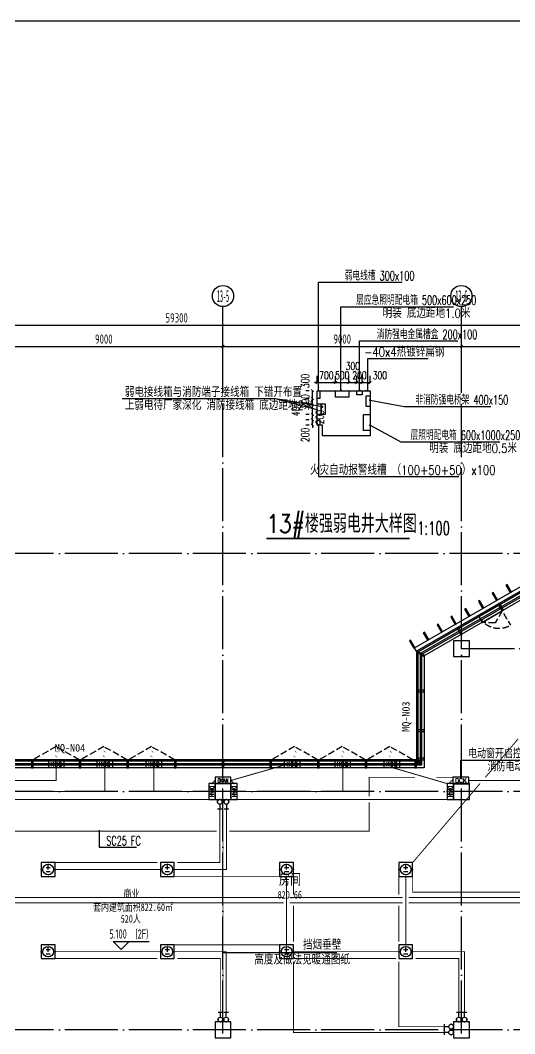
# Model space of a CAD drawing. Extents: x -228436 to 663611, y -207485 to 163917.
# Drawn here: x 22849 to 41513, y 62252 to 100540 of the extents above; entities that cross this region are included whole.
import ezdxf
from ezdxf.enums import TextEntityAlignment as Align

# ---------------------------------------------------------------- set-up
doc = ezdxf.new("R2010")
doc.units = 0
doc.header["$LTSCALE"] = 1000
for name, pattern in [('13#楼幕墙$0$DASH', [0.35, 0.25, -0.1]), ('DASH', [0.35, 0.25, -0.1]), ('X-104 13#平面$0$109 3#平面$0$DASH', [0.35, 0.25, -0.1]), ('X-104 13#平面$0$ACAD_ISO05W100', [34, 24, -3, 0.5, -3, 0.5, -3]), ('X-104 13#平面$0$DOTE', [2.42, 2, -0.2, 0.02, -0.2])]:
    doc.linetypes.add(name, pattern=pattern)
doc.layers.get('0').update_dxf_attribs({"linetype": 'CONTINUOUS'})
doc.layers.get('Defpoints').update_dxf_attribs({"linetype": 'CONTINUOUS'})
for name, color, linetype in [('13#楼幕墙$0$A-C_幕墙龙骨', 8, 'CONTINUOUS'), ('13#楼幕墙$0$A-C_玻璃幕墙', 8, 'CONTINUOUS'), ('13#楼幕墙$0$A-C_窗', 8, 'CONTINUOUS'), ('13#楼幕墙$0$A-TECH_结构', 8, 'CONTINUOUS'), ('13#楼幕墙$0$D-铝板', 8, 'CONTINUOUS'), ('AXIS_TEXT', 7, 'CONTINUOUS'), ('DIM-动力', 80, 'CONTINUOUS'), ('DIM-插座', 80, 'CONTINUOUS'), ('DIM-箱柜', 80, 'CONTINUOUS'), ('EQUIP-动力', 80, 'CONTINUOUS'), ('EQUIP-照明', 80, 'CONTINUOUS'), ('EQUIP-箱柜', 80, 'CONTINUOUS'), ('TEL_DIM', 3, 'CONTINUOUS'), ('TEL_LEAD', 3, 'CONTINUOUS'), ('TEL_SYMB', 3, 'CONTINUOUS'), ('WIRE-动力控制', 160, 'DASH'), ('WIRE-插座', 160, 'CONTINUOUS'), ('X-104 13#平面$0$01-标注_标高', 8, 'CONTINUOUS'), ('X-104 13#平面$0$01-标注_符号', 8, 'CONTINUOUS'), ('X-104 13#平面$0$01-标注_轴线坐标', 8, 'CONTINUOUS'), ('X-104 13#平面$0$02-TEXT_房间', 9, 'CONTINUOUS'), ('X-104 13#平面$0$02-TEXT_标注', 8, 'CONTINUOUS'), ('X-104 13#平面$0$02-TEXT_轴号', 7, 'CONTINUOUS'), ('X-104 13#平面$0$A-TECH_暖通', 6, 'CONTINUOUS'), ('X-104 13#平面$0$A-TECH_结构', 8, 'CONTINUOUS'), ('X-104 13#平面$0$A_AXIS-轴线', 8, 'X-104 13#平面$0$DOTE'), ('X-104 13#平面$0$A_STR-砼柱', 7, 'CONTINUOUS')]:
    doc.layers.add(name, color=color, linetype=linetype)
doc.layers.add('X-104 13#平面$0$000套内', color=8, linetype='CONTINUOUS', lineweight=30, plot=False)
doc.styles.add('_TCH_DIM', font='SIMPLEX', dxfattribs={"bigfont": 'GBCBIG'})
doc.styles.add('_TCH_DIM_T3', font='SIMPLEX', dxfattribs={"width": 0.705882, "bigfont": 'GBCBIG'})
doc.styles.add('_TEL_DIM', font='ROMANS2', dxfattribs={"width": 0.8, "height": 3.5, "bigfont": 'HZDF2'})
doc.styles.add('COMPLEX', font='COMPLEX')
doc.styles.get("Standard").update_dxf_attribs({"font": 'GBENOR', "bigfont": 'GBCBIG'})
doc.styles.add('X-104 13#平面$0$_TCH_AXIS', font='STXIHEI.TTF', dxfattribs={"width": 0.75})
doc.styles.add('X-104 13#平面$0$_TCH_DIM', font='ros1.shx', dxfattribs={"width": 0.8, "bigfont": 'jd.shx'})
doc.styles.add('X-104 13#平面$0$_TCH_DIM_T3', font='ros1.shx', dxfattribs={"width": 0.8, "bigfont": 'jd.shx'})
doc.styles.add('X-104 13#平面$0$_TCH_SPACE', font='STXIHEI.TTF', dxfattribs={"width": 0.75, "height": 5})
doc.dimstyles.new('_TCH_ARCH&&100', dxfattribs={"dimtxt": 297.5, "dimasz": 100, "dimexe": 250, "dimexo": 300, "dimgap": 126.25, "dimtad": 1, "dimdec": 0, "dimzin": 0, "dimdsep": 46, "dimtxsty": '_TCH_DIM_T3', "dimblk": 'ARCHTICK', "dimcen": 0.09, "dimclrt": 7, "dimazin": 2, "dimtfac": 1, "dimtdec": 0, "dimtix": 1, "dimtmove": 2, "dimatfit": 3, "dimfxl": 0, "dimtolj": 1, "dimtzin": 0, "dimarcsym": 0})
doc.dimstyles.new('X-104 13#平面$0$_TCH_ARCH&&100', dxfattribs={"dimtxt": 350, "dimasz": 100, "dimexe": 250, "dimexo": 300, "dimgap": 100, "dimtad": 1, "dimdec": 0, "dimzin": 0, "dimdsep": 46, "dimtxsty": 'X-104 13#平面$0$_TCH_DIM_T3', "dimblk": 'X-104 13#平面$0$_ArchTick', "dimcen": 0.09, "dimclrt": 7, "dimazin": 2, "dimtfac": 1, "dimtdec": 0, "dimtix": 1, "dimtmove": 2, "dimatfit": 3, "dimfxl": 0, "dimtolj": 1, "dimtzin": 0, "dimarcsym": 0})

# ---------------------------------------------------------------- blocks, each defined once
blk = doc.blocks.new('图框-A1')
at = {"const_width": 0.5}
blk.add_lwpolyline([(766, 584), (25, 584), (25, 10), (766, 10)], close=True, dxfattribs=at)
blk = doc.blocks.new('13#楼幕墙$0$A$C2B4E24BF')
at = {"linetype": '13#楼幕墙$0$DASH'}
for points in [[(5, 50), (5, 920)], [(5, 300), (460, 557), (875, 300)]]:
    blk.add_lwpolyline(points, dxfattribs=at)
blk.add_lwpolyline([(5, 0), (875, 0), (875, 300), (5, 300)], close=True)
blk.add_arc((5, 50), 870, 0, 90, dxfattribs=at)
blk = doc.blocks.new('13#楼幕墙$0$A$C62EA228A')
at = {"linetype": '13#楼幕墙$0$DASH'}
blk.add_lwpolyline([(10, -300), (-860, -797), (-1730, -300)], dxfattribs=at)
at = {"layer": '13#楼幕墙$0$A-C_玻璃幕墙', "color": 1}
blk.add_lwpolyline([(-889, -674, 0, 25, 0), (-792, -580, 0, 0, 0), (-890, -456, 25, 0, 0), (-786, -374, 0, 0, 0)], format="xyseb", dxfattribs=at)
blk = doc.blocks.new('13#楼幕墙$0$ccdididi')
blk.add_lwpolyline([(50, 325), (0, 325), (0, 0), (50, 0)], close=True)
blk = doc.blocks.new('13#楼幕墙$0$A$C7A413A1D')
blk.add_lwpolyline([(-70, -300), (-10, -300), (-10, 0), (-70, 0)], close=True)
blk = doc.blocks.new('13#楼幕墙$0$$LinePat$岩棉板')
at = {"color": 0}
for p, q in [((0, -17), (12, -67)), ((12, -67), (24, -17))]:
    blk.add_line(p, q, dxfattribs=at)
for centre, start, end in [((12, -17), 0, 180), ((0, -67), 270, 0), ((24, -67), 180, 270)]:
    blk.add_arc(centre, 12, start, end, dxfattribs=at)
at = {"layer": 'Defpoints'}
blk.add_point((0, 0), dxfattribs=at)
at = {"layer": 'Defpoints', "color": 0}
blk.add_point((24, -84), dxfattribs=at)
blk = doc.blocks.new('*U150')
for points in [[(150, 150), (150, 200), (0, 200), (0, 0), (150, 0)], [(150, 0), (200, 0), (200, 150), (150, 150)]]:
    blk.add_lwpolyline(points)
at = {"color": 8, "yscale": 1.782568518697715, "zscale": 1.782568518697715}
for p, xscale, rotation in [((150, 200), 2.083067894769967, 270), ((150, 150), 2.083067894769967, 270), ((150, 100), 2.083067894769967, 270), ((150, 50), 2.083067894769967, 270), ((200, 0), 2.083333331597222, 180)]:
    blk.add_blockref('13#楼幕墙$0$$LinePat$岩棉板', p, dxfattribs=dict(at, xscale=xscale, rotation=rotation))
blk = doc.blocks.new('13#楼幕墙')
at = {"layer": '13#楼幕墙$0$A-C_幕墙龙骨'}
blk.add_lwpolyline([(38113, 76548), (38087, 76505), (37828, 76655), (37853, 76698)], close=True, dxfattribs=at)
at = {"layer": '13#楼幕墙$0$A-C_玻璃幕墙'}
for p, q in [((53293, 85645), (37800, 76700)), ((53288, 85584), (37850, 76671)), ((53272, 85402), (38000, 76585)), ((37800, 76700), (37800, 72600)), ((37850, 76671), (37850, 72550)), ((38000, 76585), (38000, 72400)), ((38000, 72400), (12440, 72400)), ((37850, 72550), (12485, 72550)), ((37800, 72600), (12500, 72600))]:
    blk.add_line(p, q, dxfattribs=at)
at = {"layer": '13#楼幕墙$0$A-TECH_结构'}
blk.add_lwpolyline([(4402, 77600), (-600, 77600), (-600, 60000), (21800, 60000), (21800, 61600), (58100, 61600), (58100, 81220), (53261, 85280), (38100, 76527), (38100, 72300), (12410, 72300), (4402, 77600)], dxfattribs=at)
at = {"layer": '13#楼幕墙$0$D-铝板'}
blk.add_lwpolyline([(37725, 76830), (53309, 85827), (53293, 85645), (37800, 76700)], close=True, dxfattribs=at)
at = {"layer": '13#楼幕墙$0$A-C_幕墙龙骨'}
for p, rotation in [((40954, 78518), 29.95337307627283), ((39394, 77619), 29.95337307627283), ((37800, 75240), 90), ((37800, 73740), 90), ((37800, 72670), 90)]:
    blk.add_blockref('13#楼幕墙$0$A$C7A413A1D', p, dxfattribs=dict(at, rotation=rotation))
for p in [(23340, 72600), (25140, 72600), (26940, 72600), (28740, 72600), (30540, 72600), (32340, 72600), (34140, 72600), (35940, 72600), (37810, 72600)]:
    blk.add_blockref('13#楼幕墙$0$A$C7A413A1D', p, dxfattribs=at)
at = {"layer": '13#楼幕墙$0$A-C_幕墙龙骨', "xscale": -1}
blk.add_blockref('*U150', (38000, 72400), dxfattribs=at)
at = {"layer": '13#楼幕墙$0$A-C_窗', "rotation": 209.9533730763658}
blk.add_blockref('13#楼幕墙$0$A$C2B4E24BF', (40898, 78485), dxfattribs=at)
at = {"layer": '13#楼幕墙$0$A-C_窗', "xscale": -1, "rotation": 180}
for p in [(25060, 72300), (26860, 72300), (28660, 72300), (34060, 72300), (35860, 72300), (37660, 72300)]:
    blk.add_blockref('13#楼幕墙$0$A$C62EA228A', p, dxfattribs=at)
at = {"layer": '13#楼幕墙$0$D-铝板', "rotation": 29.95337307636523}
for p in [(40823, 78615), (41343, 78915), (40303, 78315), (39783, 78016), (39263, 77716), (38224, 77117), (38743, 77417), (37704, 76818)]:
    blk.add_blockref('13#楼幕墙$0$ccdididi', p, dxfattribs=at)
blk = doc.blocks.new('_AXISO')
blk.add_circle((0, 0), 0.5)
at = {"layer": 'AXIS_TEXT', "style": 'COMPLEX', "width": 1.041667}
blk.add_attdef('A', text='', height=0.56, dxfattribs=at).set_placement((-0.25, -0.28), (0.25, -0.28), align=Align.FIT)
blk = doc.blocks.new('X-104 13#平面$0$_ArchTick')
at = {"color": 0, "linetype": 'ByBlock', "const_width": 0.4}
blk.add_lwpolyline([(-0.5, -0.5), (0.5, 0.5)], dxfattribs=at)
blk = doc.blocks.new('*D775')
at = {"layer": 'Defpoints', "color": 0}
for p in [(58400, 26620), (-900, 24620), (58400, 24620)]:
    blk.add_point(p, dxfattribs=at)
at = {"layer": 'X-104 13#平面$0$01-标注_轴线坐标', "color": 0, "lineweight": -2}
for p, q in [((-900, 24920), (-900, 26870)), ((58400, 24920), (58400, 26870)), ((-900, 26620), (58400, 26620))]:
    blk.add_line(p, q, dxfattribs=at)
at = {"layer": 'X-104 13#平面$0$01-标注_轴线坐标', "color": 0, "lineweight": -2, "xscale": 100, "yscale": 100, "zscale": 100, "rotation": 180}
blk.add_blockref('X-104 13#平面$0$_ArchTick', (-900, 26620), dxfattribs=at)
at = {"layer": 'X-104 13#平面$0$01-标注_轴线坐标', "color": 0, "lineweight": -2, "xscale": 100, "yscale": 100, "zscale": 100}
blk.add_blockref('X-104 13#平面$0$_ArchTick', (58400, 26620), dxfattribs=at)
at = {"layer": 'X-104 13#平面$0$01-标注_轴线坐标', "color": 7, "insert": (28750, 26895), "char_height": 350, "attachment_point": 5, "style": 'X-104 13#平面$0$_TCH_DIM_T3'}
blk.add_mtext('\\A1;59300', dxfattribs=at)
blk = doc.blocks.new('*D780')
at = {"layer": 'Defpoints', "color": 0}
for p in [(30500, 25820), (21500, 24620), (30500, 24620)]:
    blk.add_point(p, dxfattribs=at)
at = {"layer": 'X-104 13#平面$0$01-标注_轴线坐标', "color": 0, "lineweight": -2}
for p, q in [((21500, 24920), (21500, 26070)), ((30500, 24920), (30500, 26070)), ((21500, 25820), (30500, 25820))]:
    blk.add_line(p, q, dxfattribs=at)
at = {"layer": 'X-104 13#平面$0$01-标注_轴线坐标', "color": 0, "lineweight": -2, "xscale": 100, "yscale": 100, "zscale": 100, "rotation": 180}
blk.add_blockref('X-104 13#平面$0$_ArchTick', (21500, 25820), dxfattribs=at)
at = {"layer": 'X-104 13#平面$0$01-标注_轴线坐标', "color": 0, "lineweight": -2, "xscale": 100, "yscale": 100, "zscale": 100}
blk.add_blockref('X-104 13#平面$0$_ArchTick', (30500, 25820), dxfattribs=at)
at = {"layer": 'X-104 13#平面$0$01-标注_轴线坐标', "color": 7, "insert": (26000, 26095), "char_height": 350, "attachment_point": 5, "style": 'X-104 13#平面$0$_TCH_DIM_T3'}
blk.add_mtext('\\A1;9000', dxfattribs=at)
blk = doc.blocks.new('*D781')
at = {"layer": 'Defpoints', "color": 0}
for p in [(39500, 25820), (30500, 24620), (39500, 24620)]:
    blk.add_point(p, dxfattribs=at)
at = {"layer": 'X-104 13#平面$0$01-标注_轴线坐标', "color": 0, "lineweight": -2}
for p, q in [((30500, 24920), (30500, 26070)), ((39500, 24920), (39500, 26070)), ((30500, 25820), (39500, 25820))]:
    blk.add_line(p, q, dxfattribs=at)
at = {"layer": 'X-104 13#平面$0$01-标注_轴线坐标', "color": 0, "lineweight": -2, "xscale": 100, "yscale": 100, "zscale": 100, "rotation": 180}
blk.add_blockref('X-104 13#平面$0$_ArchTick', (30500, 25820), dxfattribs=at)
at = {"layer": 'X-104 13#平面$0$01-标注_轴线坐标', "color": 0, "lineweight": -2, "xscale": 100, "yscale": 100, "zscale": 100}
blk.add_blockref('X-104 13#平面$0$_ArchTick', (39500, 25820), dxfattribs=at)
at = {"layer": 'X-104 13#平面$0$01-标注_轴线坐标', "color": 7, "insert": (35000, 26095), "char_height": 350, "attachment_point": 5, "style": 'X-104 13#平面$0$_TCH_DIM_T3'}
blk.add_mtext('\\A1;9000', dxfattribs=at)
blk = doc.blocks.new('*D782')
at = {"layer": 'Defpoints', "color": 0}
for p in [(48500, 25820), (39500, 24620), (48500, 24620)]:
    blk.add_point(p, dxfattribs=at)
at = {"layer": 'X-104 13#平面$0$01-标注_轴线坐标', "color": 0, "lineweight": -2}
for p, q in [((39500, 24920), (39500, 26070)), ((48500, 24920), (48500, 26070)), ((39500, 25820), (48500, 25820))]:
    blk.add_line(p, q, dxfattribs=at)
at = {"layer": 'X-104 13#平面$0$01-标注_轴线坐标', "color": 0, "lineweight": -2, "xscale": 100, "yscale": 100, "zscale": 100, "rotation": 180}
blk.add_blockref('X-104 13#平面$0$_ArchTick', (39500, 25820), dxfattribs=at)
at = {"layer": 'X-104 13#平面$0$01-标注_轴线坐标', "color": 0, "lineweight": -2, "xscale": 100, "yscale": 100, "zscale": 100}
blk.add_blockref('X-104 13#平面$0$_ArchTick', (48500, 25820), dxfattribs=at)
at = {"layer": 'X-104 13#平面$0$01-标注_轴线坐标', "color": 7, "insert": (44000, 26095), "char_height": 350, "attachment_point": 5, "style": 'X-104 13#平面$0$_TCH_DIM_T3'}
blk.add_mtext('\\A1;9000', dxfattribs=at)
blk = doc.blocks.new('_FZHK')
blk.add_lwpolyline([(-0.5, -0.5), (0.5, -0.5), (0.5, 0.5), (-0.5, 0.5)], close=True)
blk = doc.blocks.new('$equip$00001344')
for p, q in [((0.65, 0.65), (-0.65, 0.65)), ((-0.65, 0.65), (-0.65, -0.65)), ((-0.2, 0.2), (0.2, 0.2)), ((0, 0), (0, 0.4)), ((0.65, -0.65), (0.65, 0.65)), ((-0.65, -0.65), (0.65, -0.65)), ((-0.2, -0.2), (0.2, -0.2))]:
    blk.add_line(p, q)
blk.add_circle((0, 0), 0.5)
for p in [(-0.65, 0), (0, 0.65), (0.65, 0), (0, -0.65)]:
    blk.add_point(p)
at = {"flags": 9}
blk.add_attdef('A', (0, 0), '', height=0.00002, dxfattribs=at)
blk = doc.blocks.new('$equip$00001816')
for p, q in [((0.75, 0.6), (-0.75, 0.6)), ((-0.75, 0.6), (-0.75, 0)), ((-0.75, 0), (0.75, 0)), ((0.75, 0), (0.75, 0.6))]:
    blk.add_line(p, q)
for p in [(-0.75, 0.3), (0, 0.6), (0, 0), (0.75, 0.3)]:
    blk.add_point(p)
at = {"color": 7, "style": '_TEL_DIM'}
blk.add_attdef('$TEXT$', text='', height=0.4, dxfattribs=at).set_placement((0, 0.3), align=Align.MIDDLE_CENTER)
at = {"color": 7, "style": '_TEL_DIM', "flags": 1}
blk.add_attdef('A', text='', height=0.00002, dxfattribs=at).set_placement((0, 0), align=Align.MIDDLE_CENTER)
blk = doc.blocks.new('$equip$00002672')
for p, q in [((0.222, 0.889), (-0.222, 0.889)), ((0, 0.444), (0, 0.889))]:
    blk.add_line(p, q)
blk.add_circle((0, 0.222), 0.222)
for p in [(-0.222, 0.222), (0, 0.889), (0, 0), (0.222, 0.222)]:
    blk.add_point(p)
at = {"color": 7, "style": '_TEL_DIM', "flags": 1}
for tag in ['A', 'REMARK']:
    blk.add_attdef(tag, text='', height=0.00002, dxfattribs=at).set_placement((0, 0), align=Align.MIDDLE_CENTER)
blk = doc.blocks.new('_ArchTick')
at = {"color": 0, "linetype": 'ByBlock', "const_width": 0.4}
blk.add_lwpolyline([(-0.5, -0.5), (0.5, 0.5)], dxfattribs=at)
blk = doc.blocks.new('*D162')
at = {"layer": 'Defpoints', "color": 0}
for p in [(34053, 86545), (34753, 86852), (34753, 86545)]:
    blk.add_point(p, dxfattribs=at)
at = {"layer": 'TEL_DIM', "color": 0, "lineweight": -2}
for p, q in [((34053, 86845), (34053, 87102)), ((34753, 86845), (34753, 87102)), ((34053, 86852), (33953, 86852)), ((34053, 86852), (34753, 86852)), ((34753, 86852), (34853, 86852))]:
    blk.add_line(p, q, dxfattribs=at)
at = {"layer": 'TEL_DIM', "color": 0, "lineweight": -2, "xscale": 100, "yscale": 100, "zscale": 100}
blk.add_blockref('_ArchTick', (34053, 86852), dxfattribs=at)
at = {"layer": 'TEL_DIM', "color": 0, "lineweight": -2, "xscale": 100, "yscale": 100, "zscale": 100, "rotation": 180}
blk.add_blockref('_ArchTick', (34753, 86852), dxfattribs=at)
at = {"layer": 'TEL_DIM', "color": 7, "insert": (34403, 87127), "char_height": 297.5, "attachment_point": 5, "style": '_TCH_DIM_T3'}
blk.add_mtext('\\A1;700', dxfattribs=at)
blk = doc.blocks.new('*D163')
at = {"layer": 'Defpoints', "color": 0}
for p in [(34753, 86545), (35253, 86852), (35253, 86545)]:
    blk.add_point(p, dxfattribs=at)
at = {"layer": 'TEL_DIM', "color": 0, "lineweight": -2}
for p, q in [((34753, 86845), (34753, 87102)), ((35253, 86845), (35253, 87102)), ((34753, 86852), (34653, 86852)), ((34753, 86852), (35253, 86852)), ((35253, 86852), (35353, 86852))]:
    blk.add_line(p, q, dxfattribs=at)
at = {"layer": 'TEL_DIM', "color": 0, "lineweight": -2, "xscale": 100, "yscale": 100, "zscale": 100}
blk.add_blockref('_ArchTick', (34753, 86852), dxfattribs=at)
at = {"layer": 'TEL_DIM', "color": 0, "lineweight": -2, "xscale": 100, "yscale": 100, "zscale": 100, "rotation": 180}
blk.add_blockref('_ArchTick', (35253, 86852), dxfattribs=at)
at = {"layer": 'TEL_DIM', "color": 7, "insert": (35003, 87127), "char_height": 297.5, "attachment_point": 5, "style": '_TCH_DIM_T3'}
blk.add_mtext('\\A1;500', dxfattribs=at)
blk = doc.blocks.new('*D164')
at = {"layer": 'Defpoints', "color": 0}
for p in [(35253, 86545), (35553, 86852), (35553, 86545)]:
    blk.add_point(p, dxfattribs=at)
at = {"layer": 'TEL_DIM', "color": 0, "lineweight": -2}
for p, q in [((35253, 86845), (35253, 87102)), ((35553, 86845), (35553, 87102)), ((35253, 86852), (35553, 86852))]:
    blk.add_line(p, q, dxfattribs=at)
at = {"layer": 'TEL_DIM', "color": 0, "lineweight": -2, "xscale": 100, "yscale": 100, "zscale": 100, "rotation": 180}
blk.add_blockref('_ArchTick', (35253, 86852), dxfattribs=at)
at = {"layer": 'TEL_DIM', "color": 0, "lineweight": -2, "xscale": 100, "yscale": 100, "zscale": 100}
blk.add_blockref('_ArchTick', (35553, 86852), dxfattribs=at)
at = {"layer": 'TEL_DIM', "color": 7, "insert": (35403, 87477), "char_height": 297.5, "attachment_point": 5, "style": '_TCH_DIM_T3'}
blk.add_mtext('\\A1;300', dxfattribs=at)
blk = doc.blocks.new('*D165')
at = {"layer": 'Defpoints', "color": 0}
for p in [(35553, 86545), (35753, 86852), (35753, 86545)]:
    blk.add_point(p, dxfattribs=at)
at = {"layer": 'TEL_DIM', "color": 0, "lineweight": -2}
for p, q in [((35553, 86845), (35553, 87102)), ((35753, 86845), (35753, 87102)), ((35553, 86852), (35453, 86852)), ((35553, 86852), (35753, 86852)), ((35753, 86852), (35853, 86852))]:
    blk.add_line(p, q, dxfattribs=at)
at = {"layer": 'TEL_DIM', "color": 0, "lineweight": -2, "xscale": 100, "yscale": 100, "zscale": 100}
blk.add_blockref('_ArchTick', (35553, 86852), dxfattribs=at)
at = {"layer": 'TEL_DIM', "color": 0, "lineweight": -2, "xscale": 100, "yscale": 100, "zscale": 100, "rotation": 180}
blk.add_blockref('_ArchTick', (35753, 86852), dxfattribs=at)
at = {"layer": 'TEL_DIM', "color": 7, "insert": (35653, 87127), "char_height": 297.5, "attachment_point": 5, "style": '_TCH_DIM_T3'}
blk.add_mtext('\\A1;200', dxfattribs=at)
blk = doc.blocks.new('*D166')
at = {"layer": 'Defpoints', "color": 0}
for p in [(35753, 86545), (36053, 86852), (36053, 86545)]:
    blk.add_point(p, dxfattribs=at)
at = {"layer": 'TEL_DIM', "color": 0, "lineweight": -2}
for p, q in [((35753, 86845), (35753, 87102)), ((36053, 86845), (36053, 87102)), ((35753, 86852), (36053, 86852))]:
    blk.add_line(p, q, dxfattribs=at)
at = {"layer": 'TEL_DIM', "color": 0, "lineweight": -2, "xscale": 100, "yscale": 100, "zscale": 100, "rotation": 180}
blk.add_blockref('_ArchTick', (35753, 86852), dxfattribs=at)
at = {"layer": 'TEL_DIM', "color": 0, "lineweight": -2, "xscale": 100, "yscale": 100, "zscale": 100}
blk.add_blockref('_ArchTick', (36053, 86852), dxfattribs=at)
at = {"layer": 'TEL_DIM', "color": 7, "insert": (36423, 87127), "char_height": 297.5, "attachment_point": 5, "style": '_TCH_DIM_T3'}
blk.add_mtext('\\A1;300', dxfattribs=at)
blk = doc.blocks.new('*D167')
at = {"layer": 'Defpoints', "color": 0}
for p in [(33879, 86545), (34053, 86545), (34053, 86245)]:
    blk.add_point(p, dxfattribs=at)
at = {"layer": 'TEL_DIM', "color": 0, "lineweight": -2}
for p, q in [((33753, 86545), (33629, 86545)), ((33879, 86245), (33879, 86545)), ((33753, 86245), (33629, 86245))]:
    blk.add_line(p, q, dxfattribs=at)
at = {"layer": 'TEL_DIM', "color": 0, "lineweight": -2, "xscale": 100, "yscale": 100, "zscale": 100}
for p, rotation in [((33879, 86545), 90), ((33879, 86245), 270)]:
    blk.add_blockref('_ArchTick', p, dxfattribs=dict(at, rotation=rotation))
at = {"layer": 'TEL_DIM', "color": 7, "insert": (33604, 86915), "char_height": 297.5, "attachment_point": 5, "rotation": 90, "style": '_TCH_DIM_T3'}
blk.add_mtext('\\A1;300', dxfattribs=at)
blk = doc.blocks.new('*D168')
at = {"layer": 'Defpoints', "color": 0}
for p in [(33879, 86245), (34053, 86245), (34053, 86045)]:
    blk.add_point(p, dxfattribs=at)
at = {"layer": 'TEL_DIM', "color": 0, "lineweight": -2}
for p, q in [((33753, 86245), (33629, 86245)), ((33879, 86245), (33879, 86345)), ((33879, 86045), (33879, 86245)), ((33753, 86045), (33629, 86045)), ((33879, 86045), (33879, 85945))]:
    blk.add_line(p, q, dxfattribs=at)
at = {"layer": 'TEL_DIM', "color": 0, "lineweight": -2, "xscale": 100, "yscale": 100, "zscale": 100}
for p, rotation in [((33879, 86245), 270), ((33879, 86045), 90)]:
    blk.add_blockref('_ArchTick', p, dxfattribs=dict(at, rotation=rotation))
at = {"layer": 'TEL_DIM', "color": 7, "insert": (33604, 86145), "char_height": 297.5, "attachment_point": 5, "rotation": 90, "style": '_TCH_DIM_T3'}
blk.add_mtext('\\A1;200', dxfattribs=at)
blk = doc.blocks.new('*D169')
at = {"layer": 'Defpoints', "color": 0}
for p in [(33879, 86045), (34053, 86045), (34053, 85645)]:
    blk.add_point(p, dxfattribs=at)
at = {"layer": 'TEL_DIM', "color": 0, "lineweight": -2}
for p, q in [((33753, 86045), (33629, 86045)), ((33879, 85645), (33879, 86045)), ((33753, 85645), (33629, 85645))]:
    blk.add_line(p, q, dxfattribs=at)
at = {"layer": 'TEL_DIM', "color": 0, "lineweight": -2, "xscale": 100, "yscale": 100, "zscale": 100}
for p, rotation in [((33879, 86045), 90), ((33879, 85645), 270)]:
    blk.add_blockref('_ArchTick', p, dxfattribs=dict(at, rotation=rotation))
at = {"layer": 'TEL_DIM', "color": 7, "insert": (33254, 85845), "char_height": 297.5, "attachment_point": 5, "rotation": 90, "style": '_TCH_DIM_T3'}
blk.add_mtext('\\A1;400', dxfattribs=at)
blk = doc.blocks.new('*D170')
at = {"layer": 'Defpoints', "color": 0}
for p in [(33879, 85645), (34053, 85645), (34053, 85445)]:
    blk.add_point(p, dxfattribs=at)
at = {"layer": 'TEL_DIM', "color": 0, "lineweight": -2}
for p, q in [((33753, 85645), (33629, 85645)), ((33753, 85445), (33629, 85445)), ((33879, 85645), (33879, 85745)), ((33879, 85445), (33879, 85645)), ((33879, 85445), (33879, 85345))]:
    blk.add_line(p, q, dxfattribs=at)
at = {"layer": 'TEL_DIM', "color": 0, "lineweight": -2, "xscale": 100, "yscale": 100, "zscale": 100}
for p, rotation in [((33879, 85645), 270), ((33879, 85445), 90)]:
    blk.add_blockref('_ArchTick', p, dxfattribs=dict(at, rotation=rotation))
at = {"layer": 'TEL_DIM', "color": 7, "insert": (34154, 85545), "char_height": 297.5, "attachment_point": 5, "rotation": 90, "style": '_TCH_DIM_T3'}
blk.add_mtext('\\A1;200', dxfattribs=at)
blk = doc.blocks.new('*D171')
at = {"layer": 'Defpoints', "color": 0}
for p in [(33879, 85445), (34053, 85445), (34053, 85245)]:
    blk.add_point(p, dxfattribs=at)
at = {"layer": 'TEL_DIM', "color": 0, "lineweight": -2}
for p, q in [((33753, 85445), (33629, 85445)), ((33879, 85445), (33879, 85545)), ((33879, 85245), (33879, 85445)), ((33753, 85245), (33629, 85245)), ((33879, 85245), (33879, 85145))]:
    blk.add_line(p, q, dxfattribs=at)
at = {"layer": 'TEL_DIM', "color": 0, "lineweight": -2, "xscale": 100, "yscale": 100, "zscale": 100}
for p, rotation in [((33879, 85445), 270), ((33879, 85245), 90)]:
    blk.add_blockref('_ArchTick', p, dxfattribs=dict(at, rotation=rotation))
at = {"layer": 'TEL_DIM', "color": 7, "insert": (33604, 84875), "char_height": 297.5, "attachment_point": 5, "rotation": 90, "style": '_TCH_DIM_T3'}
blk.add_mtext('\\A1;200', dxfattribs=at)
blk = doc.blocks.new('X-104 13#平面$0$轴网')
at = {"layer": 'X-104 13#平面$0$01-标注_轴线坐标'}
for p, q in [((30500, 24620.3), (30500, 27320.3)), ((39500, 24620.3), (39500, 27320.3))]:
    blk.add_line(p, q, dxfattribs=at)
at = {"layer": 'X-104 13#平面$0$A_AXIS-轴线', "linetype": 'X-104 13#平面$0$DOTE'}
for p, q in [((30500, -7401), (30500, 24620.3)), ((39500, -7401), (39500, 24620.3)), ((60408.4, 18000), (-2925, 18000)), ((60408.4, 9000), (-2925, 9000)), ((60408.4, 0), (-2925, 0))]:
    blk.add_line(p, q, dxfattribs=at)
at = {"layer": 'X-104 13#平面$0$01-标注_轴线坐标'}
ref = blk.add_blockref('_AXISO', (30500, 27720.3), dxfattribs=dict(at, xscale=800, yscale=800, zscale=800))
ref.add_attrib('A', '13-5', dxfattribs={"layer": 'X-104 13#平面$0$02-TEXT_轴号', "height": 452.55, "style": 'X-104 13#平面$0$_TCH_AXIS', "width": 0.499498}).set_placement((30273.7, 27494), (30726.3, 27494), align=Align.FIT)
ref = blk.add_blockref('_AXISO', (39500, 27720.3), dxfattribs=dict(at, xscale=800, yscale=800, zscale=800))
ref.add_attrib('A', '13-6', dxfattribs={"layer": 'X-104 13#平面$0$02-TEXT_轴号', "height": 452.55, "style": 'X-104 13#平面$0$_TCH_AXIS', "width": 0.499498}).set_placement((39273.7, 27494), (39726.3, 27494), align=Align.FIT)
for p1, p2, distance, text, picture, middle in [((-900, 24620.3), (58400, 24620.3), 2000, '59300', '*D775', (28750, 26895.3)), ((21500, 24620.3), (30500, 24620.3), 1200, '9000', '*D780', (26000, 26095.3)), ((30500, 24620.3), (39500, 24620.3), 1200, '9000', '*D781', (35000, 26095.3)), ((39500, 24620.3), (48500, 24620.3), 1200, '9000', '*D782', (44000, 26095.3))]:
    dim = blk.add_aligned_dim(p1=p1, p2=p2, distance=distance, text=text, dimstyle='X-104 13#平面$0$_TCH_ARCH&&100', dxfattribs=at)
    dim.commit()
    dim.dimension.update_dxf_attribs({"geometry": picture, "text_midpoint": middle})
blk = doc.blocks.new('X-104 13#平面')
at = {"layer": 'X-104 13#平面$0$000套内'}
blk.add_lwpolyline([(4100, 77750), (4100, 68700), (-750, 68700), (-750, 59850), (21950, 59850), (21950, 61450), (58250, 61450), (58250, 71300), (48400, 71300), (48400, 73450), (53400, 73450), (53400, 80500), (58250, 80500), (58250, 81290.1), (53289, 85452.6), (37950, 76613.3), (37950, 72450), (12454.9, 72450), (4447.4, 77750)], close=True, dxfattribs=at)
at = {"layer": 'X-104 13#平面$0$01-标注_标高'}
for p, q in [((26655.6, 65440.3), (26355.6, 65740.3)), ((26355.6, 65740.3), (27712.1, 65740.3)), ((26655.6, 65440.3), (26955.6, 65740.3))]:
    blk.add_line(p, q, dxfattribs=at)
at = {"layer": 'X-104 13#平面$0$01-标注_符号'}
for p, q in [((30500, 65323.2), (31685.3, 65323.2)), ((31685.3, 65323.2), (34792.6, 65323.2))]:
    blk.add_line(p, q, dxfattribs=at)
at = {"layer": 'X-104 13#平面$0$01-标注_符号', "const_width": 40}
blk.add_lwpolyline([(30480, 65323.2, 1), (30520, 65323.2, 1)], format="xyb", close=True, dxfattribs=at)
at = {"layer": 'X-104 13#平面$0$A-TECH_暖通', "linetype": 'X-104 13#平面$0$109 3#平面$0$DASH', "const_width": 30}
for points in [[(30500, 72300), (30500, 71700)], [(30500, 71100), (30500, 62700)]]:
    blk.add_lwpolyline(points, dxfattribs=at)
at = {"layer": 'X-104 13#平面$0$A-TECH_结构'}
blk.add_lwpolyline([(58100, 61600), (58100, 81220), (53261.3, 85280.2), (38100, 76526.8), (38100, 72300), (12409.7, 72300), (4402.3, 77600), (-600, 77600), (-600, 60000), (21800, 60000), (21800, 61600)], close=True, dxfattribs=at)
at = {"layer": 'X-104 13#平面$0$A_AXIS-轴线', "linetype": 'X-104 13#平面$0$DOTE'}
blk.add_line((39500, 76800), (60408.4, 76800), dxfattribs=at)
at = {"xscale": 100, "yscale": 100, "zscale": 100}
blk.add_blockref('图框-A1', (-10634.5, 42114.8), dxfattribs=at)
blk.add_blockref('X-104 13#平面$0$轴网', (0, 62400))
at = {"layer": 'X-104 13#平面$0$A-TECH_结构'}
blk.add_blockref('13#楼幕墙', (0, 0), dxfattribs=at)
at = {"layer": 'X-104 13#平面$0$A_STR-砼柱', "xscale": 600, "yscale": 600, "zscale": 600}
for p in [(39500, 76800), (30500, 71400), (39500, 71400), (30500, 62400), (39500, 62400)]:
    blk.add_blockref('_FZHK', p, dxfattribs=at)
at = {"layer": 'X-104 13#平面$0$000套内', "style": 'X-104 13#平面$0$_TCH_SPACE', "width": 0.75}
for s, height, p in [('房间', 407.75, (32615.2, 67885.2)), ('820.66', 285.43, (32564.8, 67360.2))]:
    blk.add_text(s, height=height, dxfattribs=at).set_placement(p)
at = {"layer": 'X-104 13#平面$0$01-标注_标高', "color": 7, "style": 'X-104 13#平面$0$_TCH_DIM', "width": 0.64}
for s, p in [('5.100', (26209.6, 65845.3)), ('(2F)', (27192.9, 65845.3))]:
    blk.add_text(s, height=350, dxfattribs=at).set_placement(p)
at = {"layer": 'X-104 13#平面$0$01-标注_符号', "style": 'X-104 13#平面$0$_TCH_SPACE', "width": 0.75}
for s, height, p in [('套内建筑面积822.60㎡', 285.426, (25597, 66888.7)), ('520人', 285.43, (26640.5, 66451.9))]:
    blk.add_text(s, height=height, dxfattribs=at).set_placement(p)
at = {"layer": 'X-104 13#平面$0$01-标注_符号', "color": 7, "style": 'X-104 13#平面$0$_TCH_DIM', "width": 0.8}
for s, p in [('挡烟垂壁', (33522.1, 65428.2)), ('高度及做法见暖通图纸', (31683.6, 64868.2))]:
    blk.add_text(s, height=347.29, dxfattribs=at).set_placement(p)
at = {"layer": 'X-104 13#平面$0$02-TEXT_房间', "style": 'X-104 13#平面$0$_TCH_SPACE', "width": 0.75}
blk.add_text('商业', height=285.43, dxfattribs=at).set_placement((26745.9, 67405.1))
at = {"layer": 'X-104 13#平面$0$02-TEXT_标注', "linetype": 'X-104 13#平面$0$ACAD_ISO05W100', "style": 'X-104 13#平面$0$_TCH_AXIS'}
blk.add_text('MQ-N03', height=281.25, rotation=90, dxfattribs=at).set_placement((37545.2, 73657.8))
blk.add_text('MQ-N04', height=281.25, dxfattribs=at).set_placement((24153.2, 72911.3))
blk = doc.blocks.new('104 13#平面')
blk.add_line((53293, 85645), (37800, 76700))
blk.add_lwpolyline([(37800, 76700), (37800, 75826)])
blk.add_blockref('X-104 13#平面', (0, 0))

msp = doc.modelspace()

# ---------------------------------------------------------------- hatches: boundary and pattern name
h = msp.add_hatch(color=3)
h.dxf.hatch_style = 1
h.paths.add_polyline_path([(35884.1, 86545.3), (35964.1, 86545.3), (35964.1, 86537.3), (35884.1, 86537.3)])

# ---------------------------------------------------------------- linework, layer by layer
msp.add_lwpolyline([(34453, 84845.3), (34253, 84845.3), (34253, 85245.3), (34053, 85245.3), (34053, 86545.3), (36053, 86545.3), (36053, 84845.3), (34453, 84845.3)])
at = {"color": 3}
msp.add_lwpolyline([(35884.1, 86545.3), (35964.1, 86545.3), (35964.1, 86537.3), (35884.1, 86537.3)], close=True, dxfattribs=at)
at = {"layer": 'DIM-动力'}
for p, q in [((39479.8, 71938.5), (39479.8, 72589.2)), ((39479.8, 72589.2), (43095.2, 72589.2))]:
    msp.add_line(p, q, dxfattribs=at)
at = {"layer": 'DIM-动力', "const_width": 40}
msp.add_lwpolyline([(39479.8, 71918.5, 1), (39479.8, 71958.5, 1)], format="xyb", close=True, dxfattribs=at)
at = {"layer": 'DIM-插座', "color": 80}
for p, q in [((25828.6, 69908.8), (25828.6, 69296)), ((25828.6, 69296), (27241.7, 69296))]:
    msp.add_line(p, q, dxfattribs=at)
at = {"layer": 'DIM-插座', "color": 80, "const_width": 40}
msp.add_lwpolyline([(25828.6, 69928.8, 1), (25828.6, 69888.8, 1)], format="xyb", close=True, dxfattribs=at)
at = {"layer": 'DIM-箱柜', "color": 80}
for p, q in [((34103, 86545.3), (34103, 90641.8)), ((34103, 90641.8), (37262.5, 90641.8)), ((34953, 86565.6), (34953, 89716.6)), ((34953, 89716.6), (39196, 89716.6)), ((35653, 86565.3), (35653, 88424.7)), ((35653, 88424.7), (39369, 88424.7)), ((32477.6, 86240), (26688.9, 86240)), ((34053, 85817.6), (32477.6, 86240)), ((34251.5, 85935), (32477.6, 86240)), ((36053, 86193.4), (37338, 85952.1)), ((37338, 85952.1), (40611.4, 85952.1)), ((34103, 85245.3), (34103, 83300.2)), ((36053, 85245.3), (37215.6, 84614.3)), ((37215.6, 84614.3), (40954.3, 84614.3)), ((34103, 83300.2), (39397.9, 83300.2))]:
    msp.add_line(p, q, dxfattribs=at)
at = {"layer": 'DIM-箱柜', "color": 80, "const_width": 40}
for points in [[(34103, 86525.3, 1), (34103, 86565.3, 1)], [(34953, 86545.6, 1), (34953, 86585.6, 1)], [(35653, 86545.3, 1), (35653, 86585.3, 1)], [(36033.3, 86197.1, 1), (36072.7, 86189.8, 1)], [(34072.3, 85812.5, 1), (34033.7, 85822.8, 1)], [(34271.2, 85931.6, 1), (34231.8, 85938.3, 1)], [(34103, 85265.3, 1), (34103, 85225.3, 1)], [(36035.4, 85254.9, 1), (36070.6, 85235.8, 1)]]:
    msp.add_lwpolyline(points, format="xyb", close=True, dxfattribs=at)
at = {"layer": 'EQUIP-箱柜'}
for points in [[(34053, 86245.3), (34053, 86545.3), (34153, 86545.3), (34153, 86245.3)], [(34753, 86545.3), (35253, 86545.3), (35253, 86295.3), (34753, 86295.3)], [(35553, 86545.1), (35753, 86545.1), (35753, 86395.1), (35553, 86395.1)], [(36053, 86345.4), (36053, 85945.4), (35903, 85945.4), (35903, 86345.4)], [(34053, 85645.3), (34053, 86045.3), (34203, 86045.3), (34203, 85645.3)], [(34203, 85645.3), (34203, 86045.3), (34353, 86045.3), (34353, 85645.3)], [(34053, 85245.3), (34053, 85445.3), (34153, 85445.3), (34153, 85245.3)], [(35803, 85045.3), (35803, 85645.3), (36053, 85645.3), (36053, 85045.3)]]:
    msp.add_lwpolyline(points, close=True, dxfattribs=at)
at = {"layer": 'TEL_LEAD'}
for p, q in [((35964.1, 86545.3), (35964.1, 87762.4)), ((35964.1, 87762.4), (38245.4, 87762.4))]:
    msp.add_line(p, q, dxfattribs=at)
at = {"layer": 'TEL_LEAD', "const_width": 40}
msp.add_lwpolyline([(35964.1, 86525.3, 1), (35964.1, 86565.3, 1)], format="xyb", close=True, dxfattribs=at)
at = {"layer": 'TEL_SYMB', "const_width": 70}
msp.add_lwpolyline([(32139.7, 80963.1), (37552.1, 80963.1)], dxfattribs=at)
at = {"layer": 'WIRE-动力控制', "color": 160, "const_width": 35}
for points in [[(28660, 68457.8), (30628.9, 68457.8), (30628.9, 70744.4)], [(28772.5, 68717.8), (30378.4, 68717.8), (30378.4, 70744.4)], [(24160, 68717.8), (28027.5, 68717.8)], [(33160, 68197.8), (33160, 67511.8)], [(37140, 68197.8), (37140, 67511.8)], [(33160, 67086.8), (33160, 65724.5)], [(37140, 67086.8), (37140, 65724.5)], [(24160, 65092), (28027.5, 65092)], [(30618.6, 63055.6), (30618.6, 65352), (28660, 65352)], [(30401.4, 63055.6), (30401.4, 65092), (28772.5, 65092)], [(33160, 65092), (37027.5, 65092)], [(37660, 65352), (39618.6, 65352), (39618.6, 63055.6)], [(39401.4, 63055.6), (39401.4, 65092), (37772.5, 65092)], [(38844.4, 62301.3), (33160, 62301.3), (33160, 64979.5)], [(38844.4, 62518.6), (37140, 62518.6), (37140, 64979.5)]]:
    msp.add_lwpolyline(points, dxfattribs=at)
at = {"layer": 'WIRE-插座', "color": 160, "const_width": 35}
for points in [[(40398.3, 71931), (41640, 73388)], [(30801, 71820), (32812.3, 72400), (32812.3, 72400)], [(21800, 71820), (24207.9, 71820), (24207.9, 72310)], [(22040.3, 71400), (26037.2, 71400), (26037.2, 72310)], [(29960, 71400), (27890, 71400), (27890, 72310)], [(31041, 71403.4), (35020.9, 71403.4), (35020.9, 72300)], [(38960, 71703.4), (36875.6, 72310), (36875.6, 72310)], [(30080, 71700), (30201, 71820)], [(30921, 71703.4), (30801, 71820)], [(36019.8, 71215.9), (36019.8, 71938.5), (37749.4, 71938.5)], [(39179.8, 71938.5), (38554.6, 71938.5)], [(39080, 71703.4), (39081.5, 71795)], [(39081.5, 71795), (39179.8, 71818.5)], [(39779.8, 71818.5), (46287.5, 71818.5)], [(39786, 71212.5), (40206.6, 71706)], [(37660, 68717.8), (39800, 71228.9)], [(29960, 71100), (22040.3, 71103.4)], [(30741.4, 69908.8), (36019.8, 69908.8), (36019.8, 70990.9)], [(31041, 71103.4), (38960, 71103.4)], [(12612.5, 69908.8), (30265.9, 69908.8)], [(30490.9, 69908.8), (30516.4, 69908.8)], [(19660, 68197.8), (19660, 67399.3), (32787.5, 67399.3)], [(24160, 68457.8), (28140, 68457.8)], [(32900, 68197.8), (32900, 65612)], [(37400, 68197.8), (37400, 65612)], [(37660, 68197.8), (37660, 67599.3), (49105.5, 67599.3)], [(33012.5, 67399.3), (37287.5, 67399.3)], [(37512.5, 67399.3), (49105.5, 67399.3)], [(19512.5, 67199.3), (32787.5, 67199.3)], [(33012.5, 67199.3), (37287.5, 67199.3)], [(37512.5, 67199.3), (49105.5, 67199.3)], [(28140, 65352), (24100, 65352)], [(37140, 65352), (33160, 65352)]]:
    msp.add_lwpolyline(points, dxfattribs=at)
at = {"layer": 'WIRE-插座', "color": 160, "const_width": 35, "elevation": 4000}
for points in [[(28660, 68197.8), (32700, 68197.8)], [(32640, 65612), (28660, 65612)]]:
    msp.add_lwpolyline(points, dxfattribs=at)

# ---------------------------------------------------------------- block references
msp.add_blockref('104 13#平面', (0, 0))
at = {"layer": 'EQUIP-动力', "color": 80, "xscale": 400, "yscale": 400, "zscale": 400}
for p, values in [((24207.9, 72310), {'$TEXT$': 'KCQ'}), ((26037.2, 72310), {'$TEXT$': 'KCQ'}), ((27890, 72310), {'$TEXT$': 'KCQ'}), ((33112.3, 72310), {'$TEXT$': 'KCQ'}), ((35019, 72310), {'$TEXT$': 'KCQ'}), ((36875.6, 72310), {'$TEXT$': 'KCQ'}), ((39479.8, 71698.5), {'$TEXT$': 'DCK'})]:
    msp.add_blockref('$equip$00001816', p, dxfattribs=at).add_auto_attribs(values)
at = {"layer": 'EQUIP-动力', "color": 80}
ref = msp.add_blockref('$equip$00001816', (29960, 71400), dxfattribs=dict(at, xscale=400, yscale=400, zscale=400, rotation=269.9999999996855))
ref.add_attrib('$TEXT$', 'DKAN', dxfattribs={"layer": '0', "color": 7, "height": 160, "rotation": 270, "style": '_TEL_DIM', "width": 0.6}).set_placement((30080, 71400), align=Align.MIDDLE_CENTER)
ref = msp.add_blockref('$equip$00001816', (30501, 71700), dxfattribs=dict(at, xscale=400, yscale=400, zscale=400))
ref.add_attrib('$TEXT$', 'DKAN', dxfattribs={"layer": '0', "color": 7, "height": 160, "rotation": 360, "style": '_TEL_DIM', "width": 0.6}).set_placement((30501, 71820), align=Align.MIDDLE_CENTER)
ref = msp.add_blockref('$equip$00001816', (30801, 71403.4), dxfattribs=dict(at, xscale=400, yscale=400, zscale=400, rotation=269.9999999996855))
ref.add_attrib('$TEXT$', 'DKAN', dxfattribs={"layer": '0', "color": 7, "height": 160, "rotation": 270, "style": '_TEL_DIM', "width": 0.6}).set_placement((30921, 71403.4), align=Align.MIDDLE_CENTER)
ref = msp.add_blockref('$equip$00001816', (38960, 71403.4), dxfattribs=dict(at, xscale=400, yscale=400, zscale=400, rotation=269.9999999996855))
ref.add_attrib('$TEXT$', 'DKAN', dxfattribs={"layer": '0', "color": 7, "height": 160, "rotation": 270, "style": '_TEL_DIM', "width": 0.6}).set_placement((39080, 71403.4), align=Align.MIDDLE_CENTER)
at = {"layer": 'EQUIP-动力', "color": 80, "xscale": 400, "yscale": 400, "zscale": 400}
for p in [(23900, 68457.8, 4000), (28400, 68457.8, 4000), (32900, 68457.8, 4000), (37400, 68457.8, 4000), (23900, 65352, 4000), (28400, 65352, 4000), (32900, 65352, 4000), (37400, 65352, 4000)]:
    msp.add_blockref('$equip$00001344', p, dxfattribs=at)
at = {"layer": 'EQUIP-照明', "color": 80, "xscale": 400, "yscale": 400, "zscale": 400}
for p, rotation in [((30378.4, 71100), 180), ((30628.9, 71100), 180), ((39200, 62518.6), 90), ((39200, 62301.3), 90)]:
    msp.add_blockref('$equip$00002672', p, dxfattribs=dict(at, rotation=rotation))
for p in [(30401.4, 62700), (30618.6, 62700), (39401.4, 62700), (39618.6, 62700)]:
    msp.add_blockref('$equip$00002672', p, dxfattribs=at)

# ---------------------------------------------------------------- texts
at = {"layer": 'DIM-动力', "color": 7, "style": '_TCH_DIM'}
for s, height, p in [('电动窗开启控制器（厂家自带）', 337.589, (39755.6, 72659.2)), ('消防电动控制装置3C', 337.59, (40487.6, 72169.2))]:
    msp.add_text(s, height=height, dxfattribs=at).set_placement(p)
at = {"layer": 'DIM-插座', "color": 7, "style": '_TEL_DIM', "width": 0.64}
msp.add_text('SC25 FC', height=350, dxfattribs=at).set_placement((26093.9, 69366))
at = {"layer": 'DIM-箱柜', "color": 7, "style": '_TEL_DIM'}
for s, height, width, p in [('弱电线槽 300x100', 350, 0.64, (35094.5, 90711.8)), ('层应急照明配电箱 500x600x250', 350, 0.64, (35526.5, 89789.4)), ('明装 底边距地1.0米', 347.244, 0.8, (36528, 89296.6)), ('消防强电金属槽盒 200x100', 350, 0.64, (36303.2, 88494.7)), ('弱电接线箱与消防端子接线箱 下错开布置 ', 347.244, 0.8, (26793.9, 86310)), ('上弱电待厂家深化 消防接线箱 底边距地2米', 347.244, 0.8, (26793.9, 85820)), ('非消防强电桥架 400x150', 350, 0.64, (37764.3, 86022.1)), ('层照明配电箱 600x1000x250', 350, 0.64, (37578.3, 84687.1)), ('明装 底边距地0.5米', 347.244, 0.8, (38286.3, 84194.3)), ('火灾自动报警线槽 （100+50+50）x100', 347.244, 0.8, (33785.6, 83370.2))]:
    msp.add_text(s, height=height, dxfattribs=dict(at, width=width)).set_placement(p)
at = {"layer": 'TEL_LEAD', "color": 7, "style": '_TEL_DIM', "width": 0.8}
msp.add_text('-40x4热镀锌扁钢', height=347.24, dxfattribs=at).set_placement((35829.5, 87832.4))
at = {"layer": 'TEL_SYMB', "color": 7, "style": '_TEL_DIM'}
for s, height, width, p in [('13#楼强弱电井大样图', 694.488, 0.8, (32139.7, 81174.9)), ('1:100', 500, 0.64, (37832.1, 81103.1))]:
    msp.add_text(s, height=height, dxfattribs=dict(at, width=width)).set_placement(p)

# ---------------------------------------------------------------- dimensions: what is measured, and where the dimension line sits
at = {"layer": 'TEL_DIM'}
for p1, p2, distance, text, picture, middle in [((34053, 86545.3), (34753, 86545.3), 306.2, '700', '*D162', (34403, 87126.5)), ((34753, 86545.3), (35253, 86545.3), 306.2, '500', '*D163', (35003, 87126.5)), ((35553, 86545.3), (35753, 86545.3), 306.2, '200', '*D165', (35653, 87126.5)), ((34053, 86045.3), (34053, 86245.3), 174.5, '200', '*D168', (33603.6, 86145.3))]:
    dim = msp.add_aligned_dim(p1=p1, p2=p2, distance=distance, text=text, dimstyle='_TCH_ARCH&&100', dxfattribs=at)
    dim.commit()
    dim.dimension.update_dxf_attribs({"geometry": picture, "text_midpoint": middle})
for base, p1, p2, angle, text, picture, middle in [((35553, 86851.5), (35253, 86545.3), (35553, 86545.3), 0, '300', '*D164', (35403, 87476.5)), ((36053, 86851.5), (35753, 86545.3), (36053, 86545.3), 0, '300', '*D166', (36423, 87126.5)), ((33878.6, 86545.3), (34053, 86245.3), (34053, 86545.3), 90, '300', '*D167', (33603.6, 86915.3)), ((33878.6, 86045.3), (34053, 85645.3), (34053, 86045.3), 90, '400', '*D169', (33253.6, 85845.3)), ((33878.6, 85645.3), (34053, 85445.3), (34053, 85645.3), 90, '200', '*D170', (34153.6, 85545.3)), ((33878.6, 85445.3), (34053, 85245.3), (34053, 85445.3), 90, '200', '*D171', (33603.6, 84875.3))]:
    dim = msp.add_linear_dim(base=base, p1=p1, p2=p2, angle=angle, text=text, dimstyle='_TCH_ARCH&&100', dxfattribs=at)
    dim.commit()
    dim.dimension.update_dxf_attribs({"geometry": picture, "text_midpoint": middle, "dimtype": 129})

doc.saveas('drawing.dxf')
